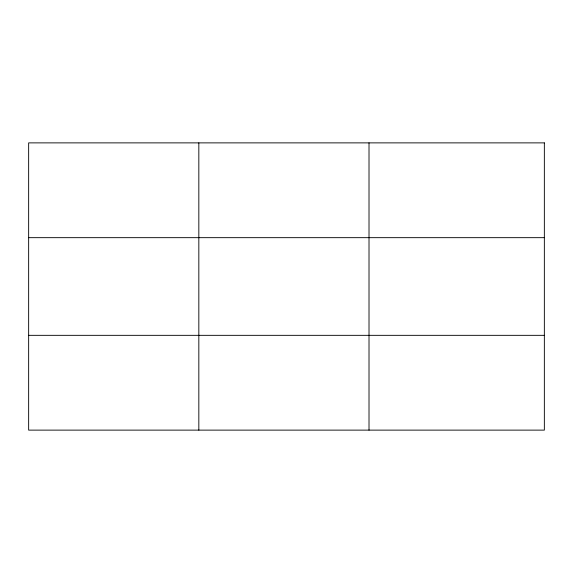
<?xml version="1.0" encoding="UTF-8"?>
<svg xmlns="http://www.w3.org/2000/svg" width="573" height="573" viewBox="0 0 573 573"><rect width="100%" height="100%" fill="white"/><g stroke="black" fill="none" stroke-linecap="round" stroke-linejoin="round"><path stroke-width="0.86" d="M198.831 142.878L198.831 430.122M369.012 142.878L369.012 430.122M28.65 237.666L544.35 237.666M28.65 335.334L544.35 335.334M544.35 142.878L544.35 430.122L28.65 430.122L28.65 142.878L544.35 142.878"/></g></svg>
